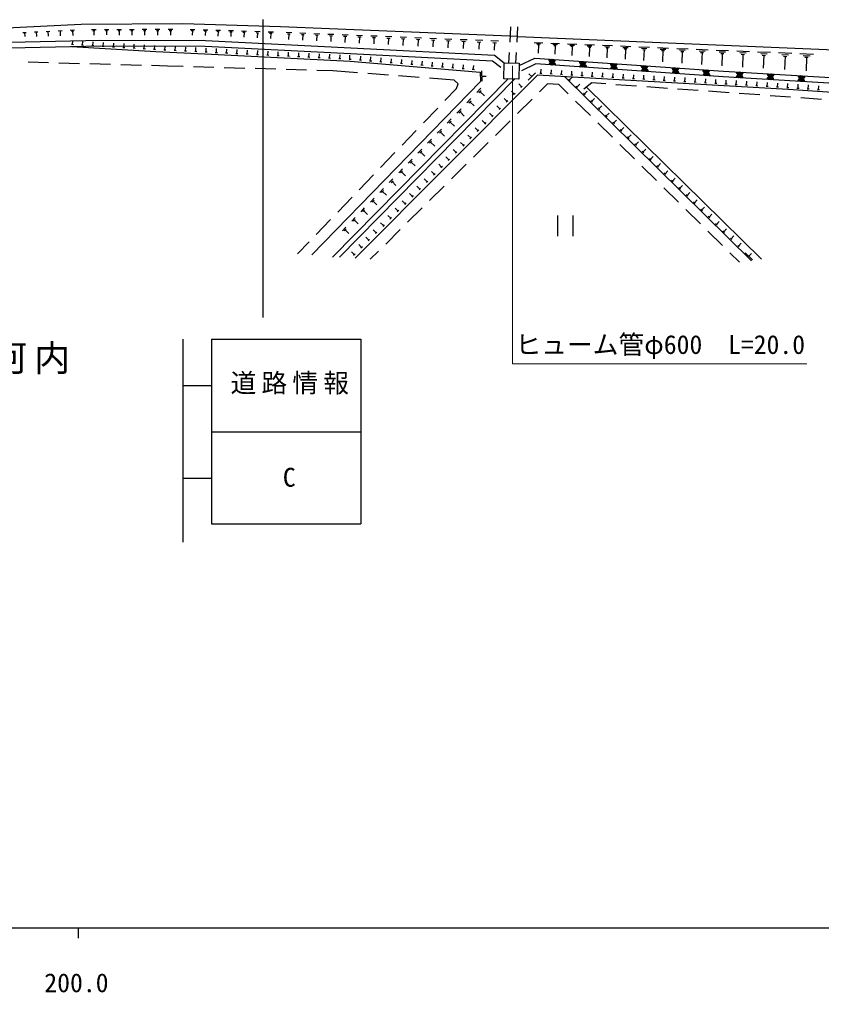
# Model space of a CAD drawing. Units: millimetres, scale not verified. Extents: x 40000 to 680000, y 20000 to 380000.
# Drawn here: x 262314 to 340165, y 198715 to 293114 of the extents above; entities that cross this region are included whole.
import ezdxf
from ezdxf.enums import TextEntityAlignment as Align

# ---------------------------------------------------------------- set-up
doc = ezdxf.new("R2010")
doc.units = ezdxf.units.MM
doc.header["$LTSCALE"] = 1000
for name, color, linetype, lineweight in [('M-BGD', 7, 'Continuous', 25), ('M-STR-HTXT', 7, 'Continuous', 13), ('M-STR-STRC', 7, 'Continuous', 25), ('M-TTL-BAND', 7, 'Continuous', 25)]:
    doc.layers.add(name, color=color, linetype=linetype, lineweight=lineweight)
doc.styles.add('ＭＳ ゴシック', font='')
doc.styles.get('ＭＳ ゴシック').set_extended_font_data('MS Gothic')

msp = doc.modelspace()

# ---------------------------------------------------------------- linework, layer by layer
at = {"layer": 'M-BGD'}
for p, q in [((262649, 291850), (262973, 291865)), ((262811, 291858), (262831, 291452)), ((263760, 291904), (264109, 291921)), ((263935, 291913), (263956, 291477)), ((264895, 291960), (265269, 291978)), ((265082, 291969), (265105, 291502)), ((266056, 292017), (266455, 292036)), ((266255, 292026), (266280, 291527)), ((267241, 292075), (267666, 292095)), ((267352, 291973), (267565, 291984)), ((267459, 291979), (267480, 291553)), ((269323, 292133), (269752, 292135)), ((269431, 292026), (269645, 292027)), ((269538, 292027), (269540, 291598)), ((270554, 292139), (270978, 292141)), ((270660, 292033), (270872, 292034)), ((270766, 292034), (270768, 291610)), ((271773, 292145), (272206, 292147)), ((271882, 292037), (272099, 292038)), ((271990, 292038), (271992, 291605)), ((273002, 292151), (273443, 292153)), ((273113, 292041), (273334, 292042)), ((273223, 292041), (273225, 291600)), ((274239, 292157), (274690, 292159)), ((274352, 292045), (274578, 292046)), ((274465, 292045), (274467, 291594)), ((275485, 292163), (275945, 292165)), ((275601, 292048), (275831, 292050)), ((275716, 292049), (275718, 291589)), ((276741, 292169), (277210, 292171)), ((276858, 292052), (277093, 292053)), ((276976, 292053), (276978, 291584)), ((278882, 292154), (279340, 292140)), ((278993, 292036), (279222, 292029)), ((279107, 292033), (279093, 291575)), ((280152, 292116), (280584, 292103)), ((280257, 292005), (280473, 291998)), ((280365, 292001), (280352, 291570)), ((281374, 292079), (281825, 292065)), ((281484, 291963), (281709, 291956)), ((281596, 291959), (281582, 291509)), ((282615, 292041), (283084, 292027)), ((282728, 291920), (282963, 291913)), ((282846, 291916), (282831, 291447)), ((283874, 292003), (284363, 291988)), ((283992, 291877), (284237, 291869)), ((284115, 291873), (284100, 291384)), ((285153, 291964), (285662, 291948)), ((285276, 291833), (285531, 291825)), ((285404, 291829), (285388, 291319)), ((286452, 291924), (286981, 291908)), ((286580, 291788), (286845, 291780)), ((286712, 291784), (286696, 291254)), ((288197, 291866), (288747, 291844)), ((288329, 291723), (288604, 291712)), ((288467, 291717), (288444, 291167)), ((289541, 291812), (290102, 291789)), ((290896, 291757), (291467, 291734)), ((292261, 291702), (292842, 291679)), ((309927, 290911), (310021, 292408)), ((310669, 292407), (310582, 290909)), ((267458, 290666), (267482, 291066)), ((268445, 290607), (268469, 291007)), ((269443, 290548), (269467, 290947)), ((270442, 290488), (270465, 290887)), ((271440, 290428), (271464, 290828)), ((272438, 290369), (272462, 290768)), ((289676, 291666), (289956, 291655)), ((289816, 291660), (289793, 291100)), ((291033, 291609), (291318, 291597)), ((291176, 291603), (291153, 291032)), ((292400, 291551), (292691, 291539)), ((292546, 291545), (292522, 290964)), ((293636, 291647), (294228, 291623)), ((293778, 291493), (294074, 291481)), ((293926, 291487), (293902, 290895)), ((295021, 291591), (295625, 291566)), ((295166, 291434), (295468, 291422)), ((295317, 291428), (295293, 290824)), ((296418, 291534), (297035, 291510)), ((296566, 291374), (296874, 291362)), ((296720, 291368), (296695, 290751)), ((297827, 291478), (298458, 291452)), ((297978, 291314), (298294, 291301)), ((298136, 291307), (298111, 290677)), ((299250, 291420), (299894, 291394)), ((299405, 291253), (299727, 291240)), ((299566, 291246), (299540, 290602)), ((300687, 291362), (301344, 291336)), ((300844, 291191), (301173, 291178)), ((301009, 291185), (300982, 290527)), ((302137, 291304), (302808, 291277)), ((302298, 291129), (302633, 291116)), ((302466, 291123), (302438, 290451)), ((303600, 291245), (304286, 291217)), ((303765, 291067), (304107, 291053)), ((303936, 291060), (303908, 290375)), ((305078, 291185), (305777, 291157)), ((305246, 291003), (305595, 290989)), ((305421, 290996), (305392, 290297)), ((306570, 291125), (307283, 291096)), ((306741, 290940), (307097, 290925)), ((306919, 290932), (306890, 290219)), ((308075, 291064), (308803, 291035)), ((308250, 290875), (308614, 290861)), ((308432, 290868), (308402, 290140)), ((312283, 290892), (313103, 290857)), ((312483, 290781), (312893, 290764)), ((313885, 290824), (314739, 290788)), ((315521, 290756), (316411, 290718)), ((267547, 290661), (267369, 290672)), ((268545, 290601), (268345, 290613)), ((269543, 290542), (269344, 290554)), ((270541, 290482), (270342, 290494)), ((271540, 290422), (271340, 290434)), ((272538, 290363), (272338, 290375)), ((273536, 290303), (273336, 290315)), ((273436, 290309), (273460, 290708)), ((274534, 290243), (274335, 290255)), ((274434, 290249), (274458, 290649)), ((275532, 290184), (275333, 290196)), ((275433, 290190), (275457, 290589)), ((276531, 290133), (276331, 290143)), ((276431, 290138), (276451, 290538)), ((277530, 290083), (277330, 290093)), ((277430, 290088), (277450, 290487)), ((278529, 290033), (278329, 290043)), ((278429, 290038), (278449, 290437)), ((279527, 289982), (279328, 289993)), ((279428, 289987), (279448, 290387)), ((280330, 289942), (280326, 289942)), ((280526, 289932), (280330, 289942)), ((280428, 289937), (280448, 290337)), ((281525, 289883), (281325, 289892)), ((281425, 289887), (281445, 290287)), ((282524, 289833), (282324, 289843)), ((282424, 289838), (282444, 290237)), ((283423, 289788), (283442, 290187)), ((284421, 289738), (284441, 290138)), ((285420, 289688), (285440, 290088)), ((286419, 289639), (286439, 290038)), ((287418, 289589), (287438, 289988)), ((288416, 289539), (288436, 289938)), ((289415, 289489), (289435, 289889)), ((290414, 289439), (290434, 289839)), ((309801, 288907), (309865, 289913)), ((310524, 289911), (310465, 288894)), ((312582, 290674), (312787, 290665)), ((312684, 290670), (312650, 289850)), ((314094, 290709), (314521, 290691)), ((314196, 290597), (314410, 290588)), ((314303, 290593), (314267, 289738)), ((315739, 290635), (316184, 290616)), ((315845, 290519), (316068, 290510)), ((315957, 290514), (315919, 289624)), ((317192, 290685), (318119, 290646)), ((317419, 290560), (317882, 290540)), ((317530, 290439), (317762, 290429)), ((317646, 290434), (317607, 289507)), ((318900, 290613), (319863, 290573)), ((319135, 290483), (319617, 290462)), ((319251, 290357), (319492, 290347)), ((319371, 290352), (319331, 289388)), ((320644, 290540), (321645, 290498)), ((320889, 290404), (321390, 290383)), ((321009, 290274), (321259, 290263)), ((321134, 290268), (321092, 289267)), ((322425, 290465), (323465, 290421)), ((322680, 290324), (323200, 290302)), ((322804, 290188), (323064, 290177)), ((322934, 290183), (322890, 289143)), ((324245, 290388), (325325, 290343)), ((324509, 290242), (325049, 290219)), ((324638, 290101), (324908, 290090)), ((324773, 290095), (324728, 289016)), ((326104, 290310), (327224, 290263)), ((326378, 290158), (326938, 290134)), ((326512, 290012), (326792, 290000)), ((326652, 290006), (326605, 288886)), ((328002, 290230), (329164, 290181)), ((328287, 290072), (328867, 290048)), ((328426, 289921), (328716, 289909)), ((328571, 289915), (328522, 288754)), ((329942, 290148), (331145, 290097)), ((330236, 289985), (330838, 289960)), ((330381, 289828), (330681, 289816)), ((330531, 289822), (330480, 288618)), ((331930, 290064), (333163, 290012)), ((332232, 289897), (332848, 289871)), ((333948, 289979), (335208, 289926)), ((334256, 289808), (334887, 289782)), ((335993, 289893), (337283, 289839)), ((338067, 289806), (339385, 289750)), ((265149, 288906), (263150, 288961)), ((268148, 288824), (266148, 288879)), ((283522, 289783), (283323, 289793)), ((284521, 289733), (284321, 289743)), ((285520, 289683), (285320, 289693)), ((286519, 289634), (286319, 289644)), ((287517, 289584), (287318, 289594)), ((288516, 289534), (288316, 289544)), ((289515, 289484), (289315, 289494)), ((290514, 289434), (290314, 289444)), ((291513, 289385), (291313, 289395)), ((291413, 289390), (291433, 289789)), ((292511, 289335), (292312, 289345)), ((292411, 289340), (292431, 289739)), ((293510, 289285), (293310, 289295)), ((293410, 289290), (293430, 289690)), ((294435, 289239), (294309, 289245)), ((294372, 289242), (294392, 289642)), ((294509, 289233), (294435, 289239)), ((295505, 289150), (295306, 289166)), ((295406, 289158), (295439, 289557)), ((296502, 289066), (296302, 289083)), ((296402, 289075), (296435, 289473)), ((297498, 288983), (297299, 289000)), ((297399, 288992), (297432, 289390)), ((298495, 288900), (298295, 288917)), ((298395, 288908), (298428, 289307)), ((299392, 288825), (299425, 289224)), ((300388, 288742), (300421, 289141)), ((301385, 288659), (301418, 289057)), ((302381, 288576), (302415, 288974)), ((303378, 288492), (303411, 288891)), ((332379, 289737), (332687, 289724)), ((332533, 289730), (332481, 288498)), ((334407, 289644), (334722, 289631)), ((334565, 289638), (334512, 288377)), ((336309, 289718), (336954, 289691)), ((336463, 289550), (336786, 289537)), ((336624, 289544), (336570, 288255)), ((338390, 289627), (339049, 289599)), ((338548, 289455), (338877, 289442)), ((338713, 289449), (338657, 288131)), ((271147, 288742), (269147, 288797)), ((274145, 288660), (272146, 288715)), ((276669, 288591), (275145, 288633)), ((278196, 288547), (276669, 288591)), ((281194, 288459), (279195, 288518)), ((284193, 288372), (282194, 288430)), ((287192, 288284), (285193, 288342)), ((290191, 288196), (288191, 288255)), ((292717, 288123), (291190, 288167)), ((295130, 287940), (292717, 288123)), ((299491, 288817), (299292, 288834)), ((300488, 288734), (300289, 288750)), ((301484, 288651), (301285, 288667)), ((302481, 288567), (302282, 288584)), ((303477, 288484), (303278, 288501)), ((304474, 288401), (304275, 288418)), ((304374, 288409), (304408, 288808)), ((305471, 288318), (305271, 288334)), ((305371, 288326), (305404, 288725)), ((306467, 288235), (306268, 288251)), ((306367, 288243), (306401, 288642)), ((307240, 287116), (307208, 288115)), ((312393, 287922), (311687, 287214)), ((312922, 287879), (312945, 288278)), ((313920, 287821), (313943, 288220)), ((314919, 287763), (314942, 288163)), ((315917, 287705), (315940, 288105)), ((316915, 287648), (316938, 288047)), ((317914, 287590), (317937, 287989)), ((318912, 287532), (318935, 287931)), ((290681, 270267), (307065, 287110)), ((292689, 270045), (309755, 287345)), ((310367, 287333), (293380, 270065)), ((294901, 269960), (312595, 287721)), ((298121, 287714), (296127, 287865)), ((301113, 287488), (299118, 287639)), ((304523, 287231), (302110, 287413)), ((304896, 286867), (304523, 287231)), ((307224, 287615), (307624, 287628)), ((312040, 287568), (311757, 287850)), ((313022, 287873), (312822, 287885)), ((314020, 287815), (313820, 287827)), ((315018, 287758), (314819, 287769)), ((315213, 287569), (333358, 269696)), ((315781, 287192), (315639, 287332)), ((315710, 287262), (315991, 287547)), ((316017, 287700), (315817, 287711)), ((317015, 287642), (316815, 287653)), ((318013, 287584), (317814, 287596)), ((319012, 287526), (318812, 287538)), ((320010, 287468), (319810, 287480)), ((319910, 287474), (319933, 287873)), ((321008, 287410), (320809, 287422)), ((320909, 287416), (320932, 287816)), ((322007, 287353), (321807, 287364)), ((321907, 287358), (321930, 287758)), ((323005, 287295), (322805, 287306)), ((322905, 287301), (322928, 287700)), ((324003, 287237), (323804, 287249)), ((323903, 287243), (323927, 287642)), ((325002, 287179), (324802, 287191)), ((324902, 287185), (324925, 287584)), ((326000, 287121), (325800, 287133)), ((325900, 287127), (325923, 287526)), ((326998, 287063), (326799, 287075)), ((326898, 287069), (326922, 287469)), ((327997, 287006), (327797, 287017)), ((327897, 287011), (327920, 287411)), ((328895, 286954), (328918, 287353)), ((329893, 286896), (329917, 287295)), ((330892, 286838), (330915, 287237)), ((331890, 286780), (331913, 287179)), ((332888, 286722), (332912, 287122)), ((333887, 286664), (333910, 287064)), ((334885, 286606), (334908, 287006)), ((303604, 285241), (304737, 286419)), ((304737, 286419), (304896, 286867)), ((306696, 286013), (307111, 286440)), ((306906, 286016), (307114, 286229)), ((307010, 286123), (307437, 285707)), ((310346, 285868), (310063, 286150)), ((311052, 286576), (310769, 286859)), ((311123, 286647), (310981, 286505)), ((313577, 286861), (312797, 286090)), ((314652, 286805), (313577, 286861)), ((315585, 285888), (314652, 286805)), ((316494, 286490), (316351, 286630)), ((316422, 286560), (316703, 286845)), ((317864, 286954), (317090, 286338)), ((317135, 285858), (317415, 286143)), ((334324, 269863), (317360, 286554)), ((319213, 286857), (317864, 286954)), ((322206, 286643), (320211, 286786)), ((325198, 286429), (323203, 286572)), ((328190, 286215), (326195, 286358)), ((328995, 286948), (328795, 286959)), ((331183, 286001), (329188, 286143)), ((329993, 286890), (329794, 286901)), ((330992, 286832), (330792, 286844)), ((331990, 286774), (331790, 286786)), ((332988, 286716), (332789, 286728)), ((333987, 286659), (333787, 286670)), ((334985, 286601), (334785, 286612)), ((335983, 286543), (335784, 286554)), ((335883, 286549), (335907, 286948)), ((336925, 286488), (336782, 286497)), ((336854, 286492), (336877, 286892)), ((336982, 286485), (336925, 286488)), ((337979, 286418), (337780, 286431)), ((337880, 286424), (337906, 286823)), ((338977, 286351), (338778, 286364)), ((338877, 286357), (338904, 286757)), ((339975, 286284), (339775, 286297)), ((339875, 286291), (339902, 286690)), ((305731, 285021), (306141, 285442)), ((305939, 285024), (306144, 285235)), ((306041, 285129), (306462, 284720)), ((309640, 285159), (309357, 285442)), ((309711, 285230), (309570, 285089)), ((310417, 285939), (310276, 285797)), ((312085, 285387), (310663, 283981)), ((317725, 283786), (316298, 285187)), ((317206, 285788), (317063, 285929)), ((317918, 285086), (317776, 285227)), ((317847, 285157), (318128, 285442)), ((334175, 285786), (332180, 285929)), ((337167, 285572), (335172, 285715)), ((340160, 285358), (338165, 285501)), ((301525, 283078), (302911, 284520)), ((304771, 284035), (305176, 284451)), ((304976, 284038), (305179, 284245)), ((305078, 284142), (305493, 283737)), ((308935, 284451), (308651, 284733)), ((309005, 284522), (308864, 284380)), ((318631, 284385), (318488, 284525)), ((318559, 284455), (318840, 284740)), ((303817, 283054), (304216, 283464)), ((304020, 283057), (304219, 283262)), ((307523, 283034), (307240, 283316)), ((308229, 283742), (307946, 284025)), ((308299, 283813), (308158, 283672)), ((309951, 283278), (308529, 281873)), ((319343, 283683), (319201, 283823)), ((319272, 283753), (319553, 284038)), ((319984, 283051), (320265, 283336)), ((299446, 280915), (300832, 282357)), ((302868, 282078), (303262, 282483)), ((303068, 282081), (303265, 282284)), ((304119, 283159), (304530, 282760)), ((306817, 282326), (306534, 282608)), ((306888, 282396), (306747, 282255)), ((307594, 283105), (307453, 282963)), ((319865, 281683), (318438, 283085)), ((320056, 282981), (319913, 283122)), ((320768, 282279), (320625, 282420)), ((320697, 282350), (320977, 282635)), ((301925, 281108), (302313, 281508)), ((302122, 281111), (302316, 281311)), ((303166, 282182), (303571, 281789)), ((306112, 281617), (305828, 281900)), ((306182, 281688), (306041, 281546)), ((321480, 281578), (321338, 281718)), ((321409, 281648), (321690, 281933)), ((300986, 280144), (301370, 280538)), ((302219, 281211), (302618, 280823)), ((304700, 280200), (304417, 280483)), ((305406, 280909), (305122, 281191)), ((305476, 280980), (305335, 280838)), ((307817, 281170), (306395, 279764)), ((322005, 279581), (320578, 280982)), ((322193, 280876), (322050, 281016)), ((322122, 280946), (322402, 281231)), ((322834, 280244), (323115, 280529)), ((297367, 278753), (298753, 280194)), ((300053, 279185), (300431, 279573)), ((301181, 280147), (301372, 280344)), ((301277, 280245), (301670, 279862)), ((303994, 279492), (303711, 279774)), ((304065, 279563), (303924, 279421)), ((304771, 280271), (304629, 280130)), ((322905, 280174), (322763, 280314)), ((323618, 279472), (323475, 279613)), ((323546, 279542), (323827, 279827)), ((299125, 278231), (299498, 278614)), ((300245, 279187), (300434, 279382)), ((300339, 279284), (300728, 278907)), ((303288, 278783), (303005, 279066)), ((303359, 278854), (303218, 278713)), ((305683, 279061), (304261, 277656)), ((324145, 277478), (322718, 278880)), ((324330, 278771), (324187, 278911)), ((324259, 278841), (324539, 279126)), ((295287, 276590), (296673, 278032)), ((298203, 277282), (298570, 277660)), ((299314, 278233), (299501, 278425)), ((299408, 278329), (299791, 277957)), ((301877, 277367), (301593, 277649)), ((302583, 278075), (302299, 278357)), ((302653, 278146), (302512, 278004)), ((325042, 278069), (324900, 278209)), ((324971, 278139), (325252, 278424)), ((325684, 277437), (325964, 277722)), ((297285, 276339), (297648, 276711)), ((298389, 277285), (298573, 277474)), ((298481, 277379), (298859, 277012)), ((301171, 276658), (300888, 276941)), ((301242, 276729), (301100, 276587)), ((301947, 277437), (301806, 277296)), ((303549, 276953), (302127, 275547)), ((326285, 275376), (324858, 276777)), ((325755, 277367), (325612, 277507)), ((326467, 276665), (326325, 276806)), ((326396, 276735), (326677, 277020)), ((293208, 274427), (294594, 275869)), ((296373, 275401), (296730, 275768)), ((297469, 276342), (297650, 276528)), ((297559, 276435), (297932, 276072)), ((300465, 275950), (300182, 276232)), ((300536, 276021), (300395, 275879)), ((327180, 275963), (327037, 276104)), ((327108, 276034), (327389, 276319)), ((295465, 274468), (295817, 274830)), ((296554, 275403), (296732, 275587)), ((296643, 275495), (297010, 275138)), ((299054, 274533), (298770, 274815)), ((299760, 275241), (299476, 275524)), ((299830, 275312), (299689, 275170)), ((301415, 274844), (299993, 273438)), ((327892, 275262), (327749, 275402)), ((327821, 275332), (328101, 275617)), ((328533, 274630), (328814, 274915)), ((294563, 273541), (294910, 273897)), ((295644, 274471), (295820, 274652)), ((295732, 274561), (296094, 274209)), ((298348, 273824), (298065, 274107)), ((298419, 273895), (298277, 273754)), ((299124, 274604), (298983, 274462)), ((314531, 274080), (314531, 272080)), ((316031, 274080), (316031, 272080)), ((328425, 273273), (326998, 274675)), ((328604, 274560), (328462, 274700)), ((329317, 273858), (329174, 273999)), ((329246, 273928), (329526, 274213)), ((291129, 272264), (292515, 273706)), ((293666, 272618), (294008, 272970)), ((294739, 273543), (294912, 273721)), ((294826, 273632), (295182, 273285)), ((297642, 273116), (297359, 273398)), ((297713, 273187), (297572, 273045)), ((330029, 273156), (329887, 273297)), ((329958, 273227), (330239, 273512)), ((293839, 272620), (294010, 272796)), ((293925, 272708), (294276, 272366)), ((296231, 271699), (295947, 271981)), ((296936, 272408), (296653, 272690)), ((297007, 272478), (296866, 272337)), ((299281, 272736), (297859, 271330)), ((330565, 271171), (329138, 272572)), ((330742, 272455), (330599, 272595)), ((330670, 272525), (330951, 272810)), ((331454, 271753), (331312, 271893)), ((331383, 271823), (331663, 272108)), ((289303, 270365), (290436, 271544)), ((295525, 270991), (295241, 271273)), ((295595, 271062), (295454, 270920)), ((296301, 271770), (296160, 271628)), ((332166, 271051), (332024, 271191)), ((332095, 271121), (332376, 271406)), ((294819, 270282), (294536, 270565)), ((294890, 270353), (294748, 270211)), ((297147, 270627), (296367, 269856)), ((332211, 269554), (331278, 270470)), ((333449, 269788), (332736, 270490)), ((333093, 270139), (333373, 270424))]:
    msp.add_line(p, q, dxfattribs=at)
for points in [[(310699, 291459), (287663, 292388), (278176, 292676), (268317, 292628), (253126, 291883), (236783, 290322), (229856, 289651)], [(229955, 288098), (245591, 289906), (252284, 290419), (259884, 290888), (270200, 291112), (280357, 291070), (294490, 290365), (308430, 289638), (309372, 288915)], [(310699, 291459), (342214, 290132), (406872, 287222), (419934, 286630), (435300, 285652)], [(229991, 287545), (245644, 289356), (252322, 289867), (259907, 290336), (270205, 290559), (280342, 290517), (294461, 289813), (308230, 289095), (309036, 288477)], [(267358, 290497), (275555, 290007), (280322, 289768), (294423, 289065), (307037, 288012), (307065, 287110)], [(310805, 288650), (312321, 289371), (330638, 288107), (378759, 285245), (408837, 283599), (434070, 281191), (441518, 280463)], [(441428, 279996), (434016, 280630), (408795, 283037), (378727, 284683), (330602, 287544), (312430, 288799), (311047, 288141)], [(435527, 279698), (409176, 282210), (360745, 284715), (336914, 286312), (312595, 287721)]]:
    msp.add_lwpolyline(points, dxfattribs=at)
msp.add_lwpolyline([(309372, 288915), (310810, 288887), (310779, 287325), (309341, 287353)], close=True, dxfattribs=at)
for centre, radius, start, end in [((314001, 289310), 354, 184.84707, 347.25225), ((314030, 288634), 354, 4.84707, 167.25225), ((314001, 289310), 283, 187.07111, 345.02821), ((314030, 288634), 283, 7.07111, 165.02821), ((314001, 289310), 212, 190.81743, 341.28188), ((314001, 289310), 142, 198.52916, 333.57015), ((314001, 289310), 100, 208.84683, 323.25249), ((316994, 289103), 354, 184.84707, 347.25225), ((316994, 289103), 283, 187.07111, 345.02821), ((316994, 289103), 212, 190.81743, 341.28188), ((316994, 289103), 142, 198.52916, 333.57015), ((316994, 289103), 100, 208.84683, 323.25249), ((319987, 288896), 354, 184.84707, 347.25225), ((319987, 288896), 283, 187.07111, 345.02821), ((314030, 288634), 212, 10.81743, 161.28188), ((314030, 288634), 142, 18.52916, 153.57015), ((314030, 288634), 100, 28.84683, 143.25249), ((317023, 288428), 354, 4.84707, 167.25225), ((317023, 288428), 283, 7.07111, 165.02821), ((317023, 288428), 212, 10.81743, 161.28188), ((317023, 288428), 142, 18.52916, 153.57015), ((317023, 288428), 100, 28.84683, 143.25249), ((320016, 288221), 354, 4.84707, 167.25225), ((320016, 288221), 283, 7.07111, 165.02821), ((319987, 288896), 212, 190.81743, 341.28188), ((320016, 288221), 212, 10.81743, 161.28188), ((319987, 288896), 142, 198.52916, 333.57015), ((320016, 288221), 142, 18.52916, 153.57015), ((319987, 288896), 100, 208.84683, 323.25249), ((320016, 288221), 100, 28.84683, 143.25249), ((322980, 288690), 354, 184.84707, 347.25225), ((323009, 288014), 354, 4.84707, 167.25225), ((322980, 288690), 283, 187.07111, 345.02821), ((323009, 288014), 283, 7.07111, 165.02821), ((322980, 288690), 212, 190.81743, 341.28188), ((323009, 288014), 212, 10.81743, 161.28188), ((322980, 288690), 142, 198.52916, 333.57015), ((323009, 288014), 142, 18.52916, 153.57015), ((322980, 288690), 100, 208.84683, 323.25249), ((323009, 288014), 100, 28.84683, 143.25249), ((325973, 288483), 354, 184.84707, 347.25225), ((326002, 287808), 354, 4.84707, 167.25225), ((325973, 288483), 283, 187.07111, 345.02821), ((326002, 287808), 283, 7.07111, 165.02821), ((325973, 288483), 212, 190.81743, 341.28188), ((326002, 287808), 212, 10.81743, 161.28188), ((325973, 288483), 142, 198.52916, 333.57015), ((326002, 287808), 142, 18.52916, 153.57015), ((325973, 288483), 100, 208.84683, 323.25249), ((328966, 288276), 354, 184.84707, 347.25225), ((328994, 287601), 354, 4.84707, 167.25225), ((328966, 288276), 283, 187.07111, 345.02821), ((328966, 288276), 212, 190.81743, 341.28188), ((328966, 288276), 142, 198.52916, 333.57015), ((328966, 288276), 100, 208.84683, 323.25249), ((332242, 288065), 354, 185.3947, 347.79988), ((332242, 288065), 283, 187.61874, 345.57584), ((332242, 288065), 212, 191.36507, 341.82951), ((332242, 288065), 142, 199.0768, 334.11778), ((332242, 288065), 100, 209.39446, 323.80012), ((326002, 287808), 100, 28.84683, 143.25249), ((328994, 287601), 283, 7.07111, 165.02821), ((328994, 287601), 212, 10.81743, 161.28188), ((328994, 287601), 142, 18.52916, 153.57015), ((328994, 287601), 100, 28.84683, 143.25249), ((332201, 287395), 354, 5.3947, 167.79988), ((332201, 287395), 283, 7.61874, 165.57584), ((332201, 287395), 212, 11.36507, 161.82951), ((332201, 287395), 142, 19.0768, 154.11778), ((332201, 287395), 100, 29.39446, 143.80012), ((335196, 287217), 354, 5.3947, 167.79988), ((335236, 287887), 354, 185.3947, 347.79988), ((335196, 287217), 283, 7.61874, 165.57584), ((335236, 287887), 283, 187.61874, 345.57584), ((335196, 287217), 212, 11.36507, 161.82951), ((335236, 287887), 212, 191.36507, 341.82951), ((335196, 287217), 142, 19.0768, 154.11778), ((335236, 287887), 142, 199.0768, 334.11778), ((335196, 287217), 100, 29.39446, 143.80012), ((335236, 287887), 100, 209.39446, 323.80012), ((338190, 287039), 354, 5.3947, 167.79988), ((338231, 287709), 354, 185.3947, 347.79988), ((338190, 287039), 283, 7.61874, 165.57584), ((338231, 287709), 283, 187.61874, 345.57584), ((338190, 287039), 212, 11.36507, 161.82951), ((338231, 287709), 212, 191.36507, 341.82951), ((338190, 287039), 142, 19.0768, 154.11778), ((338231, 287709), 142, 199.0768, 334.11778), ((338190, 287039), 100, 29.39446, 143.80012), ((338231, 287709), 100, 209.39446, 323.80012)]:
    msp.add_arc(centre, radius, start, end, dxfattribs=at)
at = {"layer": 'M-STR-HTXT'}
msp.add_lwpolyline([(310164, 288601), (310164, 259704), (338722, 259704)], dxfattribs=at)
at = {"layer": 'M-STR-STRC'}
for p, q in [((285923, 293114), (285923, 264215)), ((278175, 262108), (278175, 242404)), ((280969, 262108), (280969, 244173)), ((280969, 262108), (295439, 262108)), ((295439, 262108), (295439, 244173)), ((278175, 257594), (280970, 257594)), ((280969, 253120), (295439, 253120)), ((278175, 248606), (280970, 248606)), ((280969, 244173), (295439, 244173))]:
    msp.add_line(p, q, dxfattribs=at)
at = {"layer": 'M-TTL-BAND'}
for p, q in [((40000, 205000), (579000, 205000)), ((268000, 205000), (268000, 204000))]:
    msp.add_line(p, q, dxfattribs=at)

# ---------------------------------------------------------------- texts
at = {"layer": 'M-BGD', "insert": (257431, 258703), "char_height": 2566, "attachment_point": 8, "style": 'ＭＳ ゴシック'}
msp.add_mtext('\\T1.2;字\u3000小河内', dxfattribs=at)
at = {"layer": 'M-STR-HTXT', "style": 'ＭＳ ゴシック'}
msp.add_text('ヒューム管φ600  L=20.0', height=1833, dxfattribs=at).set_placement((324510, 261577), align=Align.MIDDLE_CENTER)
at = {"layer": 'M-STR-STRC', "style": 'ＭＳ ゴシック'}
msp.add_text('C', height=1833, dxfattribs=at).set_placement((288501, 247236), align=Align.BOTTOM_CENTER)
at = {"layer": 'M-STR-STRC', "insert": (288803, 256727), "char_height": 1833, "attachment_point": 8, "style": 'ＭＳ ゴシック'}
msp.add_mtext('\\T1.2;道路情報', dxfattribs=at)
at = {"layer": 'M-TTL-BAND', "style": 'ＭＳ ゴシック'}
msp.add_text('200.0', height=1833, dxfattribs=at).set_placement((267844, 198195), align=Align.BOTTOM_CENTER)

doc.saveas('drawing.dxf')
